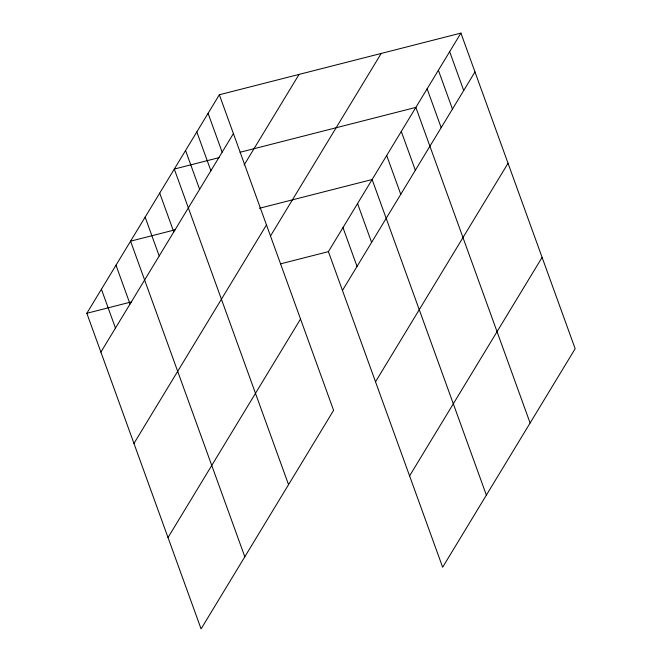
<?xml version="1.0" encoding="UTF-8"?>
<svg xmlns="http://www.w3.org/2000/svg" width="662" height="662" viewBox="0 0 662 662"><rect width="100%" height="100%" fill="white"/><g stroke="black" fill="none" stroke-linecap="round" stroke-linejoin="round"><path stroke-width="0.99" d="M219.354 94.757L333.598 410.366L201.083 628.9L86.838 313.283L219.354 94.757L460.918 33.1L575.162 348.717L442.646 567.243L328.402 251.634L460.918 33.1M100.889 352.118L233.413 133.583M244.121 165.02L299.067 74.409M133.956 443.457L266.472 224.923M270.551 235.92L381.196 53.448M168.024 537.561L300.54 319.026M342.453 290.469L474.977 71.935M375.519 381.808L508.035 163.274M409.588 475.912L542.104 257.377M219.139 157.614L174.296 169.058L288.549 484.667M240.058 152.268L415.86 107.401L530.113 423.018M175.405 229.731L130.563 241.175L244.816 556.783M259.363 208.298L372.127 179.518L486.38 495.135M86.838 313.283L131.672 301.839M280.572 263.84L328.402 251.634M449.655 51.677L463.706 90.512M438.385 70.255L452.444 109.081M427.122 88.824L441.182 127.658M401.28 131.44L415.339 170.275M386.707 155.479L400.767 194.314M357.554 203.557L371.605 242.391M342.974 227.596L357.033 266.43M208.091 113.326L222.142 152.161M196.821 131.904L210.88 170.738M185.559 150.481L199.618 189.315M159.716 193.097L173.775 231.923M145.144 217.136L159.203 255.962M115.991 265.205L130.05 304.04M101.41 289.244L115.469 328.079"/></g></svg>
